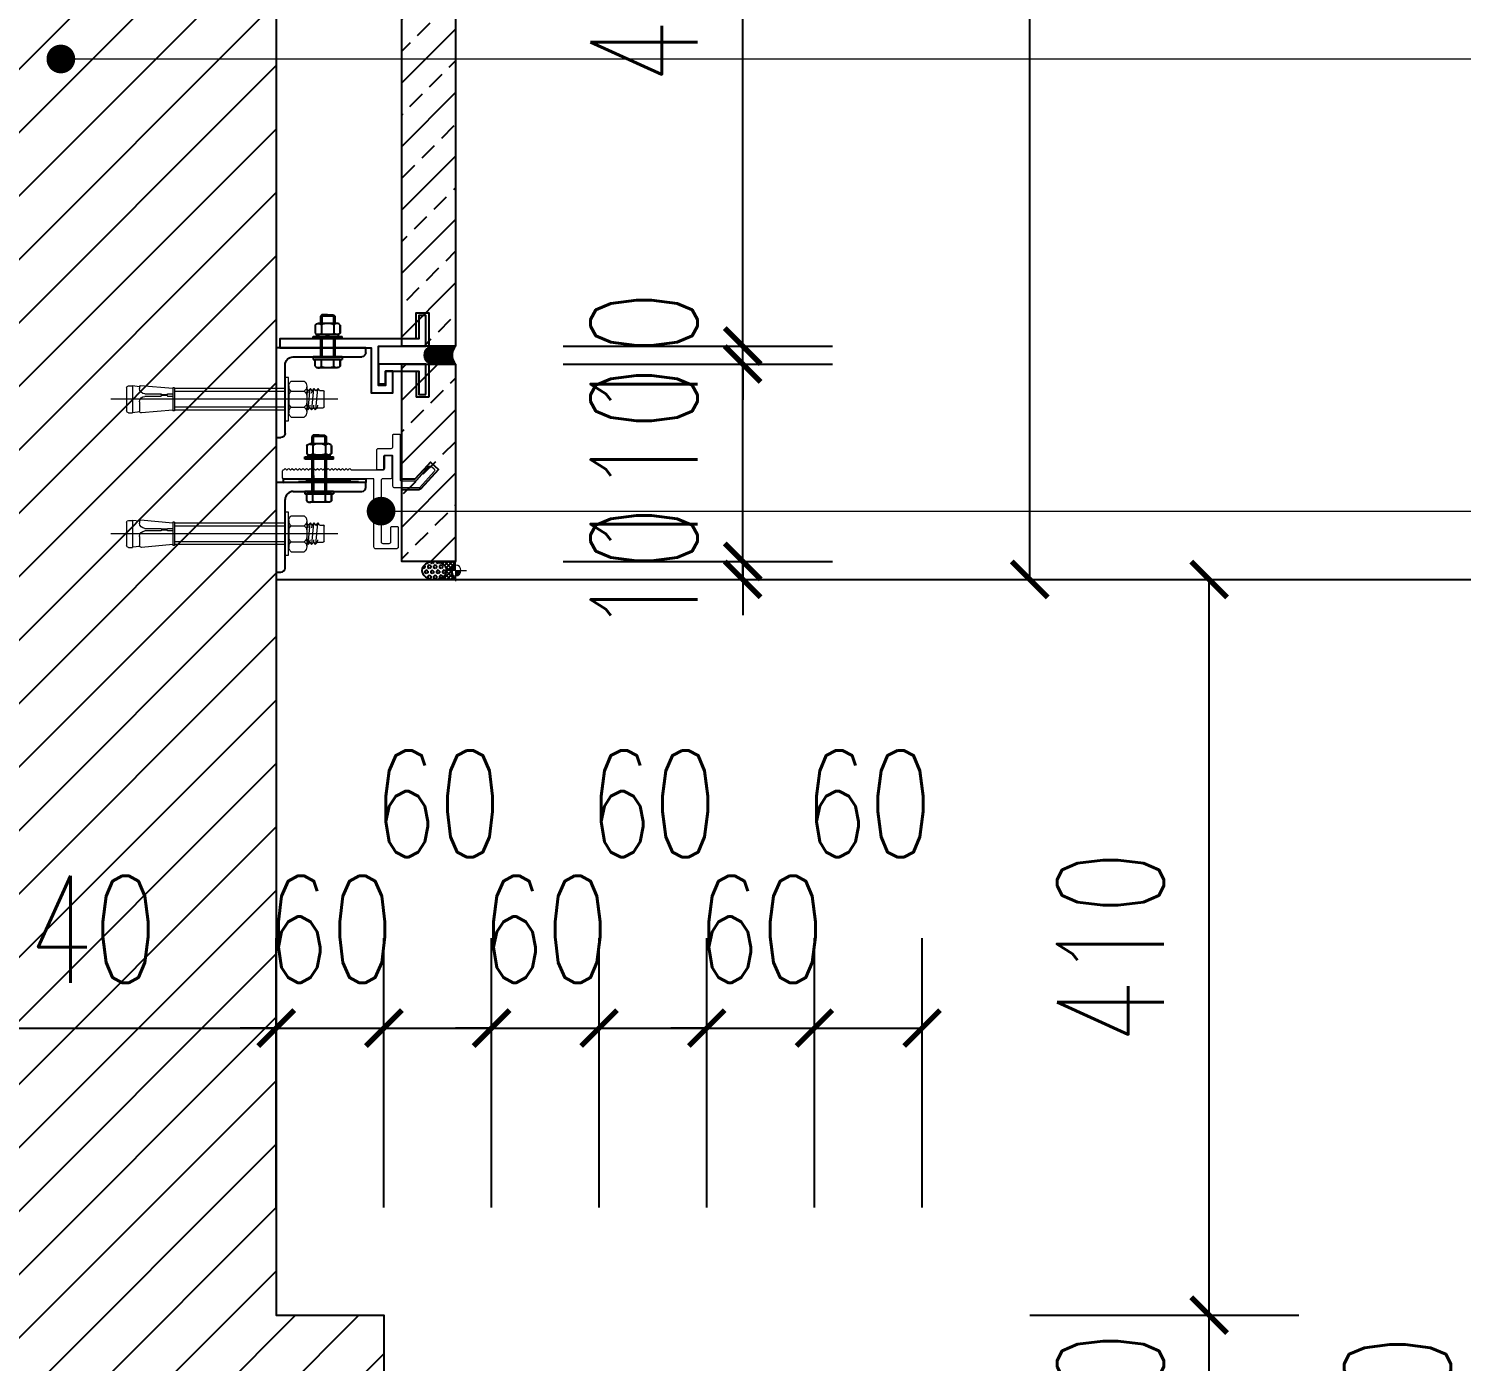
# Model space of a CAD drawing. Header units: millimetres. Extents: x 0 to 16820, y -11520 to 11880.
# Drawn here: x 11072 to 11871, y -6076 to -5333 of the extents above; entities that cross this region are included whole.
import ezdxf

# ---------------------------------------------------------------- set-up
doc = ezdxf.new("R2010")
doc.units = ezdxf.units.MM
doc.header["$LTSCALE"] = 1000
doc.linetypes.add('CENTER2', pattern=[1.125, 0.75, -0.125, 0.125, -0.125])
for name, color, linetype, lineweight in [('00-SGT-中心线', 1, 'CENTER2', 15), ('00-SGT-填充', 8, 'Continuous', 5), ('00-SGT-辅助线', 140, 'Continuous', 5), ('00-SGT-零部件', 31, 'Continuous', 9), ('A-ANNO-DIMS', 3, 'Continuous', 13), ('A-ANNO-IDEN-TEXT', 3, 'Continuous', 13), ('标注层', 1, 'Continuous', 18)]:
    doc.layers.add(name, color=color, linetype=linetype, lineweight=lineweight)
for name, color, linetype in [('A-SECT_WINDOW', 50, 'Continuous'), ('A-WALL', 6, 'Continuous'), ('A-WALL-HATCH', 252, 'Continuous'), ('GC', 2, 'Continuous'), ('PJ', 4, 'Continuous'), ('TC', 4, 'Continuous')]:
    doc.layers.add(name, color=color, linetype=linetype)
doc.styles.add('_TCH_DIM_T3', font='SIMPLEX', dxfattribs={"width": 0.705882, "bigfont": 'GBCBIG'})
doc.dimstyles.new('_TCH_ARCH&&20', dxfattribs={"dimtxt": 59.5, "dimasz": 20, "dimexe": 50, "dimexo": 60, "dimgap": 25.25, "dimtad": 1, "dimdec": 0, "dimzin": 0, "dimdsep": 46, "dimtxsty": '_TCH_DIM_T3', "dimblk": 'ARCHTICK', "dimcen": 0.09, "dimclrt": 7, "dimazin": 2, "dimtfac": 1, "dimtdec": 0, "dimtix": 1, "dimtmove": 2, "dimatfit": 3, "dimfxl": 20, "dimtolj": 1, "dimtzin": 0, "dimarcsym": 0})

# ---------------------------------------------------------------- blocks, each defined once
blk = doc.blocks.new('_ArchTick')
at = {"color": 0, "linetype": 'ByBlock', "const_width": 0.15}
blk.add_lwpolyline([(-0.5, -0.5), (0.5, 0.5)], dxfattribs=at)
blk = doc.blocks.new('*D283')
at = {"layer": 'A-ANNO-DIMS', "color": 0, "lineweight": -2, "transparency": 16777216}
for p, q in [((11370.04, -4340), (11680.04, -4340)), ((11630.04, -5640), (11630.04, -4340)), ((11370.04, -5640), (11680.04, -5640))]:
    blk.add_line(p, q, dxfattribs=at)
at = {"layer": 'Defpoints', "color": 0, "transparency": 16777216}
for p in [(11310.04, -4340), (11630.04, -4340), (11310.04, -5640)]:
    blk.add_point(p, dxfattribs=at)
at = {"layer": 'A-ANNO-DIMS', "color": 0, "lineweight": -2, "transparency": 16777216, "xscale": 20, "yscale": 20, "zscale": 20}
for p, rotation in [((11630.04, -4340), 90), ((11630.04, -5640), 270)]:
    blk.add_blockref('_ArchTick', p, dxfattribs=dict(at, rotation=rotation))
at = {"layer": 'A-ANNO-DIMS', "color": 7, "transparency": 16777216, "insert": (11575.04, -4990), "char_height": 59.5, "attachment_point": 5, "rotation": 90, "style": '_TCH_DIM_T3'}
blk.add_mtext('\\A1;1300', dxfattribs=at)
blk = doc.blocks.new('*D290')
at = {"layer": 'A-ANNO-DIMS', "color": 0, "lineweight": -2, "transparency": 16777216}
for p, q in [((11370.04, -5110), (11520.04, -5110)), ((11470.04, -5510), (11470.04, -5110)), ((11370.04, -5510), (11520.04, -5510))]:
    blk.add_line(p, q, dxfattribs=at)
at = {"layer": 'Defpoints', "color": 0, "transparency": 16777216}
for p in [(11310.04, -5110), (11470.04, -5110), (11310.04, -5510)]:
    blk.add_point(p, dxfattribs=at)
at = {"layer": 'A-ANNO-DIMS', "color": 0, "lineweight": -2, "transparency": 16777216, "xscale": 20, "yscale": 20, "zscale": 20}
for p, rotation in [((11470.04, -5110), 90), ((11470.04, -5510), 270)]:
    blk.add_blockref('_ArchTick', p, dxfattribs=dict(at, rotation=rotation))
at = {"layer": 'A-ANNO-DIMS', "color": 7, "transparency": 16777216, "insert": (11415.04, -5310), "char_height": 59.5, "attachment_point": 5, "rotation": 90, "style": '_TCH_DIM_T3'}
blk.add_mtext('\\A1;400', dxfattribs=at)
blk = doc.blocks.new('*D291')
at = {"layer": 'A-ANNO-DIMS', "color": 0, "lineweight": -2, "transparency": 16777216}
for p, q in [((11470.04, -5510), (11470.04, -5490)), ((11370.04, -5510), (11520.04, -5510)), ((11470.04, -5520), (11470.04, -5510)), ((11370.04, -5520), (11520.04, -5520)), ((11470.04, -5520), (11470.04, -5540))]:
    blk.add_line(p, q, dxfattribs=at)
at = {"layer": 'Defpoints', "color": 0, "transparency": 16777216}
for p in [(11310.04, -5510), (11470.04, -5510), (11310.04, -5520)]:
    blk.add_point(p, dxfattribs=at)
at = {"layer": 'A-ANNO-DIMS', "color": 0, "lineweight": -2, "transparency": 16777216, "xscale": 20, "yscale": 20, "zscale": 20}
for p, rotation in [((11470.04, -5510), 270), ((11470.04, -5520), 90)]:
    blk.add_blockref('_ArchTick', p, dxfattribs=dict(at, rotation=rotation))
at = {"layer": 'A-ANNO-DIMS', "color": 7, "transparency": 16777216, "insert": (11415.04, -5515), "char_height": 59.5, "attachment_point": 5, "rotation": 90, "style": '_TCH_DIM_T3'}
blk.add_mtext('\\A1;10', dxfattribs=at)
blk = doc.blocks.new('*D292')
at = {"layer": 'A-ANNO-DIMS', "color": 0, "lineweight": -2, "transparency": 16777216}
for p, q in [((11470.04, -5520), (11470.04, -5500)), ((11370.04, -5520), (11520.04, -5520)), ((11470.04, -5630), (11470.04, -5520)), ((11370.04, -5630), (11520.04, -5630)), ((11470.04, -5630), (11470.04, -5650))]:
    blk.add_line(p, q, dxfattribs=at)
at = {"layer": 'Defpoints', "color": 0, "transparency": 16777216}
for p in [(11310.04, -5520), (11470.04, -5520), (11310.04, -5630)]:
    blk.add_point(p, dxfattribs=at)
at = {"layer": 'A-ANNO-DIMS', "color": 0, "lineweight": -2, "transparency": 16777216, "xscale": 20, "yscale": 20, "zscale": 20}
for p, rotation in [((11470.04, -5520), 270), ((11470.04, -5630), 90)]:
    blk.add_blockref('_ArchTick', p, dxfattribs=dict(at, rotation=rotation))
at = {"layer": 'A-ANNO-DIMS', "color": 7, "transparency": 16777216, "insert": (11415.04, -5575), "char_height": 59.5, "attachment_point": 5, "rotation": 90, "style": '_TCH_DIM_T3'}
blk.add_mtext('\\A1;110', dxfattribs=at)
blk = doc.blocks.new('*D293')
at = {"layer": 'A-ANNO-DIMS', "color": 0, "lineweight": -2, "transparency": 16777216}
for p, q in [((11470.04, -5630), (11470.04, -5610)), ((11370.04, -5630), (11520.04, -5630)), ((11470.04, -5640), (11470.04, -5630)), ((11370.04, -5640), (11520.04, -5640)), ((11470.04, -5640), (11470.04, -5660))]:
    blk.add_line(p, q, dxfattribs=at)
at = {"layer": 'Defpoints', "color": 0, "transparency": 16777216}
for p in [(11310.04, -5630), (11470.04, -5630), (11310.04, -5640)]:
    blk.add_point(p, dxfattribs=at)
at = {"layer": 'A-ANNO-DIMS', "color": 0, "lineweight": -2, "transparency": 16777216, "xscale": 20, "yscale": 20, "zscale": 20}
for p, rotation in [((11470.04, -5630), 270), ((11470.04, -5640), 90)]:
    blk.add_blockref('_ArchTick', p, dxfattribs=dict(at, rotation=rotation))
at = {"layer": 'A-ANNO-DIMS', "color": 7, "transparency": 16777216, "insert": (11415.04, -5635), "char_height": 59.5, "attachment_point": 5, "rotation": 90, "style": '_TCH_DIM_T3'}
blk.add_mtext('\\A1;10', dxfattribs=at)
blk = doc.blocks.new('*U6')
at = {"layer": '00-SGT-中心线', "ltscale": 10}
blk.add_line((0, 29.34), (0, -97.09), dxfattribs=at)
at = {"layer": '00-SGT-零部件'}
for p, q in [((-4.74, 18.02), (-6, 16.82)), ((-4.74, 15.91), (-6, 16.82)), ((-5.78, 17.03), (5.8, 18.13)), ((-5.78, 14.92), (5.8, 16.03)), ((-4.74, 18.02), (-4.74, 21.1)), ((-4.74, 18.02), (-3.37, 18.17)), ((-4.74, 15.91), (-3.37, 16.06)), ((-4.17, 21.66), (4.32, 21.66)), ((4.74, 17.13), (4.88, 17.27)), ((4.74, 17.13), (6, 16.22)), ((4.88, 19.13), (4.88, 21.1)), ((4.88, 19.13), (6, 18.32)), ((4.88, 17.27), (6, 18.32)), ((4.88, 15.16), (6, 16.22)), ((-10, 3.41), (-10, 10.57)), ((7.23, 12), (-7.23, 12)), ((-4.74, 15.91), (-6, 14.72)), ((-4.74, 13.8), (-6, 14.72)), ((-4.74, 13.8), (-6, 12.61)), ((-5.16, 12), (-6, 12.61)), ((-5.78, 12.82), (5.8, 13.92)), ((-4.74, 13.8), (-3.37, 13.96)), ((-4.46, 3.41), (-4.46, 10.57)), ((3.37, 14.87), (4.74, 15.02)), ((3.37, 12.76), (4.74, 12.92)), ((4.46, 3.41), (4.46, 10.57)), ((4.74, 15.02), (4.88, 15.16)), ((4.74, 15.02), (6, 14.11)), ((4.74, 12.92), (6, 14.11)), ((4.74, 12.92), (6, 12)), ((10, 3.41), (10, 10.57)), ((7.48, 1.98), (-7.6, 1.98)), ((7.23, 1.98), (-7.23, 1.98)), ((-6.07, 0), (-6.07, -61.62)), ((-4.44, 0), (-4.44, -61.62)), ((4.31, 0), (4.31, -61.62)), ((5.93, 0), (5.93, -61.62)), ((-6.07, -62.62), (-7.59, -80.07)), ((6.43, -61.62), (-6.57, -61.62)), ((-6.57, -61.62), (-6.57, -62.62)), ((-6.57, -61.62), (-6.57, -62.62)), ((6.43, -62.62), (-6.57, -62.62)), ((1.56, -62.62), (1.56, -65.43)), ((2.99, -65.43), (2.99, -62.62)), ((5.94, -62.62), (7.53, -80.63)), ((6.43, -61.62), (6.43, -62.62)), ((6.43, -61.62), (6.43, -62.62)), ((1.56, -69.28), (1.56, -78.2)), ((1.87, -65.63), (1.76, -65.63)), ((1.76, -69.08), (1.87, -69.08)), ((2.07, -65.83), (2.07, -68.88)), ((2.47, -65.83), (2.47, -68.88)), ((2.67, -65.63), (2.79, -65.63)), ((2.79, -69.08), (2.67, -69.08)), ((2.99, -78.2), (2.99, -69.28)), ((7.43, -85.1), (-7.57, -85.1)), ((-7.57, -87.34), (-7.57, -85.12)), ((-7.1, -81.06), (-7.56, -85.08)), ((-1.44, -81.2), (-6.6, -81.2)), ((7.03, -81.2), (5.99, -81.2)), ((6.98, -81.2), (7.43, -85.08)), ((7.43, -87.34), (7.43, -85.12)), ((6.43, -88.34), (-6.57, -88.34))]:
    blk.add_line(p, q, dxfattribs=at)
blk.add_lwpolyline([(12.02, 1.87), (12.02, 0), (-12.02, 0), (-12.02, 1.87)], close=True, dxfattribs=at)
for centre, radius, start, end in [((-4.17, 21.1), 0.562, 90, 180), ((4.32, 21.1), 0.562, 0, 90), ((-7.23, 8.61), 3.39, 35.39037, 144.60963), ((-1.7, 8.61), 3.39, 90, 144.60963), ((1.7, 8.61), 3.39, 35.39037, 90), ((7.23, 8.61), 3.39, 35.39037, 144.60963), ((-7.23, 5.37), 3.39, 215.39037, 324.60963), ((-1.7, 5.37), 3.39, 215.39037, 270), ((1.7, 5.37), 3.39, 270, 324.60963), ((7.23, 5.37), 3.39, 215.39037, 324.60963), ((1.76, -65.43), 0.2, 180, 270), ((1.76, -69.28), 0.2, 90, 180), ((1.87, -65.83), 0.2, 0, 90), ((1.87, -68.88), 0.2, 270, 0), ((2.67, -65.83), 0.2, 90, 180), ((2.67, -68.88), 0.2, 180, 270), ((2.79, -65.43), 0.2, 270, 0), ((2.79, -69.28), 0.2, 0, 90), ((-1.44, -78.2), 3, 270, 0), ((5.99, -78.2), 3, 180, 270), ((-6.6, -80.2), 1, 172.91966, 270), ((-7.07, -85.12), 0.5, 175.04346, 180), ((-6.57, -87.34), 1, 180, 270), ((6.43, -87.34), 1, 270, 0), ((7.03, -80.7), 0.5, 270, 7.07241), ((6.93, -85.12), 0.5, 0, 4.95654)]:
    blk.add_arc(centre, radius, start, end, dxfattribs=at)
blk = doc.blocks.new('A$C57A61827')
for p, q in [((-8, -7.89), (8, -7.89)), ((-8, -17.89), (8, -17.89))]:
    blk.add_line(p, q)
at = {"color": 4}
for p, q in [((-3.23, -7.89), (-3.23, -17.89)), ((3.23, -7.89), (3.23, -17.89))]:
    blk.add_line(p, q, dxfattribs=at)
at = {"layer": 'PJ'}
for p, q in [((-5.24, 0.71), (5.24, 0.71)), ((-3.23, 5.52), (-4, 4.8)), ((-4, 4.8), (-4, 0.71)), ((-4, 4.8), (4, 4.8)), ((-3.23, 5.52), (-3.23, 0.71)), ((0, 5.52), (-3.23, 5.52)), ((0, 5.52), (3.23, 5.52)), ((3.23, 5.52), (4, 4.8)), ((3.23, 5.52), (3.23, 0.71)), ((4, 4.8), (4, 0.71)), ((-8, -7.89), (-8, -6.49)), ((0, -6.49), (-8, -6.49)), ((-6.93, -0.16), (-6.93, -4.63)), ((-6.93, -4.63), (-6.93, -0.16)), ((-6.1, -6.49), (-6.1, -5.49)), ((-6.1, -5.49), (6.1, -5.49)), ((-5.24, -5.49), (5.24, -5.49)), ((-4, -7.89), (-4, -17.89)), ((-3.46, -0.16), (-3.46, -4.63)), ((-1, -5.49), (0, -6.49)), ((0, -5.49), (1, -6.49)), ((8, -6.49), (0, -6.49)), ((3.46, -0.15), (3.46, -4.63)), ((4, -7.89), (4, -17.89)), ((6.1, -6.49), (6.1, -5.49)), ((6.92, -0.16), (6.93, -4.63)), ((8, -7.89), (8, -6.49)), ((-8, -17.89), (-8, -19.29)), ((0, -19.29), (-8, -19.29)), ((-6.93, -19.29), (-6.93, -23.1)), ((-6.93, -23.1), (-6.93, -19.29)), ((-6.93, -19.29), (6.93, -19.29)), ((-3.47, -23.1), (-3.47, -19.29)), ((8, -19.29), (0, -19.29)), ((3.46, -23.1), (3.46, -19.29)), ((6.92, -23.1), (6.93, -19.29)), ((8, -17.89), (8, -19.29)), ((-5.25, -23.96), (5.24, -23.96))]:
    blk.add_line(p, q, dxfattribs=at)
for points in [[(-6.93, -0.16), (-6.54, 0.34), (-5.23, 1.05), (-3.86, 0.37), (-3.46, -0.16)], [(6.92, -0.16), (6.53, 0.34), (5.22, 1.05), (3.86, 0.37), (3.46, -0.16)], [(-6.93, -4.63), (-6.54, -5.13), (-5.23, -5.84), (-3.86, -5.16), (-3.46, -4.63)], [(6.92, -4.63), (6.53, -5.13), (5.22, -5.84), (3.86, -5.16), (3.46, -4.63)], [(-6.93, -23.1), (-6.54, -23.6), (-5.23, -24.31), (-3.86, -23.63), (-3.47, -23.1)], [(6.92, -23.1), (6.53, -23.6), (5.22, -24.31), (3.85, -23.63), (3.46, -23.1)]]:
    blk.add_open_spline(points, degree=3, knots=[0.357082, 0.357082, 0.357082, 0.357082, 3.194997, 6.160693, 6.160693, 6.160693, 6.160693], dxfattribs=at)
for points in [[(-3.46, -0.16), (-2.74, 0.75), (0.01, 0.67), (2.73, 0.74), (3.46, -0.16)], [(-3.46, -4.63), (-2.74, -5.53), (0.01, -5.45), (2.73, -5.52), (3.46, -4.63)], [(-3.47, -23.1), (-2.74, -24), (0.01, -23.92), (2.72, -23.99), (3.46, -23.1)]]:
    blk.add_open_spline(points, degree=3, dxfattribs=at)
blk = doc.blocks.new('A$C33CE6B52')
at = {"layer": 'A-WALL-HATCH'}
h = blk.add_hatch(dxfattribs=at)
h.set_pattern_fill('ANSI31', color=256, scale=0.3125, style=0)
h.set_pattern_definition([(45, (-56813.94117, 3885.0322), (-0.3507912547, 0.3507912547), [])])
edge = h.paths.add_edge_path()
edge.add_line((-87.38, 1), (-99.88, 1))
edge.add_arc((-105.13, -4), 7.25, -43.60282, 43.60282, ccw=False)
edge.add_line((-99.88, -9), (-87.38, -9))
edge.add_arc((-87.38, -4), 5, 180, 270.01439, ccw=False)
edge.add_arc((-87.38, -4), 5, 90.01439, 180, ccw=False)
h = blk.add_hatch(dxfattribs=at)
h.set_pattern_fill('HONEY', color=256, scale=0.3125, style=0)
h.set_pattern_definition([(2e-14, (-56816.44117, 3885.0322), (0.744140625, 0.4296296875), [0.49609375, -0.9921875]), (120, (-56816.44117, 3885.0322), (-0.744140536, 0.4296298415), [0.49609375, -0.9921875]), (60, (-56816.44117, 3885.0322), (8.9e-08, 0.859259529), [-0.9921875, 0.49609375])])
edge = h.paths.add_edge_path()
edge.add_arc((-87.38, -4), 5, 0, 360)
at = {"color": 6}
blk.add_lwpolyline([(-1.88, 0), (-52.88, 0), (-52.88, -25), (-64.88, -25), (-64.88, -13), (-60.88, -13), (-60.88, -21), (-56.88, -21), (-56.88, 1), (-83.38, 1), (-83.38, 18), (-79.38, 18), (-79.38, 5), (-1.88, 5)], close=True, dxfattribs=at)
at = {"color": 1}
blk.add_lwpolyline([(-83.38, -26), (-83.38, -9), (-56.88, -9), (-56.88, -20), (-60.88, -20), (-60.88, -13), (-79.38, -13), (-79.38, -26), (-83.38, -26)], dxfattribs=at)
at = {"layer": 'A-SECT_WINDOW', "color": 2}
for p, q in [((-84.88, -9), (-84.88, -27.5)), ((-77.88, -13), (-77.88, -27.5)), ((-84.88, -27.5), (-77.88, -27.5))]:
    blk.add_line(p, q, dxfattribs=at)
blk.add_lwpolyline([(-77.88, 5), (-77.88, 19.5), (-84.88, 19.5), (-84.88, 1)], dxfattribs=at)
at = {"layer": 'A-WALL-HATCH'}
blk.add_lwpolyline([(-87.38, 1), (-99.88, 1, -0.4), (-99.88, -9), (-87.38, -9)], format="xyb", dxfattribs=at)
blk.add_lwpolyline([(-87.38, 1), (-99.88, 1, -0.4), (-99.88, -9), (-87.38, -9, -0.414287), (-92.38, -4, -0.41414)], format="xyb", close=True, dxfattribs=at)
blk.add_circle((-87.38, -4), 5, dxfattribs=at)
at = {"layer": 'GC'}
for p, q in [((-49.88, -2.67), (-49.88, 0)), ((-49.88, 0), (0.12, 0)), ((0.12, 0), (0.12, -50)), ((-9.38, -5), (-47.55, -5)), ((-4.88, -47.67), (-4.88, -9.5)), ((0.12, -50), (-2.55, -50))]:
    blk.add_line(p, q, dxfattribs=at)
for centre, radius, start, end in [((-47.55, -2.67), 2.33, 180, 270), ((-9.38, -9.5), 4.5, 0, 90), ((-2.55, -47.67), 2.33, 180, 270)]:
    blk.add_arc(centre, radius, start, end, dxfattribs=at)
blk.add_blockref('A$C57A61827', (-28.57, 12.89))
blk = doc.blocks.new('*D300')
at = {"layer": 'A-ANNO-DIMS', "color": 0, "lineweight": -2, "transparency": 16777216}
for p, q in [((10970.04, -5990), (10970.04, -5840)), ((11210.04, -5990), (11210.04, -5840)), ((10970.04, -5890), (11210.04, -5890))]:
    blk.add_line(p, q, dxfattribs=at)
at = {"layer": 'Defpoints', "color": 0, "transparency": 16777216}
for p in [(11210.04, -5890), (10970.04, -6050), (11210.04, -6050)]:
    blk.add_point(p, dxfattribs=at)
at = {"layer": 'A-ANNO-DIMS', "color": 0, "lineweight": -2, "transparency": 16777216, "xscale": 20, "yscale": 20, "zscale": 20, "rotation": 180}
blk.add_blockref('_ArchTick', (10970.04, -5890), dxfattribs=at)
at = {"layer": 'A-ANNO-DIMS', "color": 0, "lineweight": -2, "transparency": 16777216, "xscale": 20, "yscale": 20, "zscale": 20}
blk.add_blockref('_ArchTick', (11210.04, -5890), dxfattribs=at)
at = {"layer": 'A-ANNO-DIMS', "color": 7, "transparency": 16777216, "insert": (11090.04, -5835), "char_height": 59.5, "attachment_point": 5, "style": '_TCH_DIM_T3'}
blk.add_mtext('\\A1;240', dxfattribs=at)
blk = doc.blocks.new('*D301')
at = {"layer": 'A-ANNO-DIMS', "color": 0, "lineweight": -2, "transparency": 16777216}
for p, q in [((11210.04, -5990), (11210.04, -5840)), ((11270.04, -5990), (11270.04, -5840)), ((11210.04, -5890), (11190.04, -5890)), ((11210.04, -5890), (11270.04, -5890)), ((11270.04, -5890), (11290.04, -5890))]:
    blk.add_line(p, q, dxfattribs=at)
at = {"layer": 'Defpoints', "color": 0, "transparency": 16777216}
for p in [(11270.04, -5890), (11210.04, -6050), (11270.04, -6050)]:
    blk.add_point(p, dxfattribs=at)
at = {"layer": 'A-ANNO-DIMS', "color": 0, "lineweight": -2, "transparency": 16777216, "xscale": 20, "yscale": 20, "zscale": 20}
blk.add_blockref('_ArchTick', (11210.04, -5890), dxfattribs=at)
at = {"layer": 'A-ANNO-DIMS', "color": 0, "lineweight": -2, "transparency": 16777216, "xscale": 20, "yscale": 20, "zscale": 20, "rotation": 180}
blk.add_blockref('_ArchTick', (11270.04, -5890), dxfattribs=at)
at = {"layer": 'A-ANNO-DIMS', "color": 7, "transparency": 16777216, "insert": (11240.04, -5835), "char_height": 59.5, "attachment_point": 5, "style": '_TCH_DIM_T3'}
blk.add_mtext('\\A1;60', dxfattribs=at)
blk = doc.blocks.new('*D302')
at = {"layer": 'A-ANNO-DIMS', "color": 0, "lineweight": -2, "transparency": 16777216}
for p, q in [((11270.04, -5990), (11270.04, -5840)), ((11330.04, -5990), (11330.04, -5840)), ((11270.04, -5890), (11330.04, -5890))]:
    blk.add_line(p, q, dxfattribs=at)
at = {"layer": 'Defpoints', "color": 0, "transparency": 16777216}
for p in [(11330.04, -5890), (11270.04, -6050), (11330.04, -6050)]:
    blk.add_point(p, dxfattribs=at)
at = {"layer": 'A-ANNO-DIMS', "color": 0, "lineweight": -2, "transparency": 16777216, "xscale": 20, "yscale": 20, "zscale": 20, "rotation": 180}
blk.add_blockref('_ArchTick', (11270.04, -5890), dxfattribs=at)
at = {"layer": 'A-ANNO-DIMS', "color": 0, "lineweight": -2, "transparency": 16777216, "xscale": 20, "yscale": 20, "zscale": 20}
blk.add_blockref('_ArchTick', (11330.04, -5890), dxfattribs=at)
at = {"layer": 'A-ANNO-DIMS', "color": 7, "transparency": 16777216, "insert": (11300.04, -5765), "char_height": 59.5, "attachment_point": 5, "style": '_TCH_DIM_T3'}
blk.add_mtext('\\A1;60', dxfattribs=at)
blk = doc.blocks.new('*D303')
at = {"layer": 'A-ANNO-DIMS', "color": 0, "lineweight": -2, "transparency": 16777216}
for p, q in [((11330.04, -5990), (11330.04, -5840)), ((11390.04, -5990), (11390.04, -5840)), ((11330.04, -5890), (11310.04, -5890)), ((11330.04, -5890), (11390.04, -5890)), ((11390.04, -5890), (11410.04, -5890))]:
    blk.add_line(p, q, dxfattribs=at)
at = {"layer": 'Defpoints', "color": 0, "transparency": 16777216}
for p in [(11390.04, -5890), (11330.04, -6050), (11390.04, -6050)]:
    blk.add_point(p, dxfattribs=at)
at = {"layer": 'A-ANNO-DIMS', "color": 0, "lineweight": -2, "transparency": 16777216, "xscale": 20, "yscale": 20, "zscale": 20}
blk.add_blockref('_ArchTick', (11330.04, -5890), dxfattribs=at)
at = {"layer": 'A-ANNO-DIMS', "color": 0, "lineweight": -2, "transparency": 16777216, "xscale": 20, "yscale": 20, "zscale": 20, "rotation": 180}
blk.add_blockref('_ArchTick', (11390.04, -5890), dxfattribs=at)
at = {"layer": 'A-ANNO-DIMS', "color": 7, "transparency": 16777216, "insert": (11360.04, -5835), "char_height": 59.5, "attachment_point": 5, "style": '_TCH_DIM_T3'}
blk.add_mtext('\\A1;60', dxfattribs=at)
blk = doc.blocks.new('*D304')
at = {"layer": 'A-ANNO-DIMS', "color": 0, "lineweight": -2, "transparency": 16777216}
for p, q in [((11390.04, -5990), (11390.04, -5840)), ((11450.04, -5990), (11450.04, -5840)), ((11390.04, -5890), (11450.04, -5890))]:
    blk.add_line(p, q, dxfattribs=at)
at = {"layer": 'Defpoints', "color": 0, "transparency": 16777216}
for p in [(11450.04, -5890), (11390.04, -6050), (11450.04, -6050)]:
    blk.add_point(p, dxfattribs=at)
at = {"layer": 'A-ANNO-DIMS', "color": 0, "lineweight": -2, "transparency": 16777216, "xscale": 20, "yscale": 20, "zscale": 20, "rotation": 180}
blk.add_blockref('_ArchTick', (11390.04, -5890), dxfattribs=at)
at = {"layer": 'A-ANNO-DIMS', "color": 0, "lineweight": -2, "transparency": 16777216, "xscale": 20, "yscale": 20, "zscale": 20}
blk.add_blockref('_ArchTick', (11450.04, -5890), dxfattribs=at)
at = {"layer": 'A-ANNO-DIMS', "color": 7, "transparency": 16777216, "insert": (11420.04, -5765), "char_height": 59.5, "attachment_point": 5, "style": '_TCH_DIM_T3'}
blk.add_mtext('\\A1;60', dxfattribs=at)
blk = doc.blocks.new('*D305')
at = {"layer": 'A-ANNO-DIMS', "color": 0, "lineweight": -2, "transparency": 16777216}
for p, q in [((11450.04, -5990), (11450.04, -5840)), ((11510.04, -5990), (11510.04, -5840)), ((11450.04, -5890), (11430.04, -5890)), ((11450.04, -5890), (11510.04, -5890)), ((11510.04, -5890), (11530.04, -5890))]:
    blk.add_line(p, q, dxfattribs=at)
at = {"layer": 'Defpoints', "color": 0, "transparency": 16777216}
for p in [(11510.04, -5890), (11450.04, -6050), (11510.04, -6050)]:
    blk.add_point(p, dxfattribs=at)
at = {"layer": 'A-ANNO-DIMS', "color": 0, "lineweight": -2, "transparency": 16777216, "xscale": 20, "yscale": 20, "zscale": 20}
blk.add_blockref('_ArchTick', (11450.04, -5890), dxfattribs=at)
at = {"layer": 'A-ANNO-DIMS', "color": 0, "lineweight": -2, "transparency": 16777216, "xscale": 20, "yscale": 20, "zscale": 20, "rotation": 180}
blk.add_blockref('_ArchTick', (11510.04, -5890), dxfattribs=at)
at = {"layer": 'A-ANNO-DIMS', "color": 7, "transparency": 16777216, "insert": (11480.04, -5835), "char_height": 59.5, "attachment_point": 5, "style": '_TCH_DIM_T3'}
blk.add_mtext('\\A1;60', dxfattribs=at)
blk = doc.blocks.new('*D306')
at = {"layer": 'A-ANNO-DIMS', "color": 0, "lineweight": -2, "transparency": 16777216}
for p, q in [((11510.04, -5990), (11510.04, -5840)), ((11570.04, -5990), (11570.04, -5840)), ((11510.04, -5890), (11570.04, -5890))]:
    blk.add_line(p, q, dxfattribs=at)
at = {"layer": 'Defpoints', "color": 0, "transparency": 16777216}
for p in [(11570.04, -5890), (11510.04, -6050), (11570.04, -6050)]:
    blk.add_point(p, dxfattribs=at)
at = {"layer": 'A-ANNO-DIMS', "color": 0, "lineweight": -2, "transparency": 16777216, "xscale": 20, "yscale": 20, "zscale": 20, "rotation": 180}
blk.add_blockref('_ArchTick', (11510.04, -5890), dxfattribs=at)
at = {"layer": 'A-ANNO-DIMS', "color": 0, "lineweight": -2, "transparency": 16777216, "xscale": 20, "yscale": 20, "zscale": 20}
blk.add_blockref('_ArchTick', (11570.04, -5890), dxfattribs=at)
at = {"layer": 'A-ANNO-DIMS', "color": 7, "transparency": 16777216, "insert": (11540.04, -5765), "char_height": 59.5, "attachment_point": 5, "style": '_TCH_DIM_T3'}
blk.add_mtext('\\A1;60', dxfattribs=at)
blk = doc.blocks.new('*D312')
at = {"layer": 'A-ANNO-DIMS', "color": 0, "lineweight": -2, "transparency": 16777216}
for p, q in [((11730.04, -6050), (11730.04, -6030)), ((11630.04, -6050), (11780.04, -6050)), ((11730.04, -6140), (11730.04, -6050)), ((11630.04, -6140), (11780.04, -6140)), ((11730.04, -6140), (11730.04, -6160))]:
    blk.add_line(p, q, dxfattribs=at)
at = {"layer": 'Defpoints', "color": 0, "transparency": 16777216}
for p in [(11570.04, -6050), (11730.04, -6050), (11570.04, -6140)]:
    blk.add_point(p, dxfattribs=at)
at = {"layer": 'A-ANNO-DIMS', "color": 0, "lineweight": -2, "transparency": 16777216, "xscale": 20, "yscale": 20, "zscale": 20}
for p, rotation in [((11730.04, -6050), 270), ((11730.04, -6140), 90)]:
    blk.add_blockref('_ArchTick', p, dxfattribs=dict(at, rotation=rotation))
at = {"layer": 'A-ANNO-DIMS', "color": 7, "transparency": 16777216, "insert": (11675.04, -6095), "char_height": 59.5, "attachment_point": 5, "rotation": 90, "style": '_TCH_DIM_T3'}
blk.add_mtext('\\A1;90', dxfattribs=at)
blk = doc.blocks.new('*D313')
at = {"layer": 'A-ANNO-DIMS', "color": 0, "lineweight": -2, "transparency": 16777216}
for p, q in [((11630.04, -5640), (11780.04, -5640)), ((11730.04, -6050), (11730.04, -5640)), ((11630.04, -6050), (11780.04, -6050))]:
    blk.add_line(p, q, dxfattribs=at)
at = {"layer": 'Defpoints', "color": 0, "transparency": 16777216}
for p in [(11570.04, -5640), (11730.04, -5640), (11570.04, -6050)]:
    blk.add_point(p, dxfattribs=at)
at = {"layer": 'A-ANNO-DIMS', "color": 0, "lineweight": -2, "transparency": 16777216, "xscale": 20, "yscale": 20, "zscale": 20}
for p, rotation in [((11730.04, -5640), 90), ((11730.04, -6050), 270)]:
    blk.add_blockref('_ArchTick', p, dxfattribs=dict(at, rotation=rotation))
at = {"layer": 'A-ANNO-DIMS', "color": 7, "transparency": 16777216, "insert": (11675.04, -5845), "char_height": 59.5, "attachment_point": 5, "rotation": 90, "style": '_TCH_DIM_T3'}
blk.add_mtext('\\A1;410', dxfattribs=at)
blk = doc.blocks.new('*D314')
at = {"layer": 'A-ANNO-DIMS', "color": 0, "lineweight": -2, "transparency": 16777216}
for p, q in [((11630.04, -5640), (11940.04, -5640)), ((11890.04, -6590), (11890.04, -5640)), ((11630.04, -6590), (11940.04, -6590))]:
    blk.add_line(p, q, dxfattribs=at)
at = {"layer": 'Defpoints', "color": 0, "transparency": 16777216}
for p in [(11570.04, -5640), (11890.04, -5640), (11570.04, -6590)]:
    blk.add_point(p, dxfattribs=at)
at = {"layer": 'A-ANNO-DIMS', "color": 0, "lineweight": -2, "transparency": 16777216, "xscale": 20, "yscale": 20, "zscale": 20}
for p, rotation in [((11890.04, -5640), 90), ((11890.04, -6590), 270)]:
    blk.add_blockref('_ArchTick', p, dxfattribs=dict(at, rotation=rotation))
at = {"layer": 'A-ANNO-DIMS', "color": 7, "transparency": 16777216, "insert": (11835.04, -6115), "char_height": 59.5, "attachment_point": 5, "rotation": 90, "style": '_TCH_DIM_T3'}
blk.add_mtext('\\A1;950', dxfattribs=at)
blk = doc.blocks.new('*U4')
at = {"layer": '00-SGT-中心线', "ltscale": 10}
blk.add_line((0, 29.34), (0, -97.09), dxfattribs=at)
at = {"layer": '00-SGT-零部件'}
for p, q in [((-4.74, 18.02), (-6, 16.82)), ((-4.74, 15.91), (-6, 16.82)), ((-5.78, 17.03), (5.8, 18.13)), ((-5.78, 14.92), (5.8, 16.03)), ((-4.74, 18.02), (-4.74, 21.1)), ((-4.74, 18.02), (-3.37, 18.17)), ((-4.74, 15.91), (-3.37, 16.06)), ((-4.17, 21.66), (4.32, 21.66)), ((4.74, 17.13), (4.88, 17.27)), ((4.74, 17.13), (6, 16.22)), ((4.88, 19.13), (4.88, 21.1)), ((4.88, 19.13), (6, 18.32)), ((4.88, 17.27), (6, 18.32)), ((4.88, 15.16), (6, 16.22)), ((-10, 3.41), (-10, 10.57)), ((7.23, 12), (-7.23, 12)), ((-4.74, 15.91), (-6, 14.72)), ((-4.74, 13.8), (-6, 14.72)), ((-4.74, 13.8), (-6, 12.61)), ((-5.16, 12), (-6, 12.61)), ((-5.78, 12.82), (5.8, 13.92)), ((-4.74, 13.8), (-3.37, 13.96)), ((-4.46, 3.41), (-4.46, 10.57)), ((3.37, 14.87), (4.74, 15.02)), ((3.37, 12.76), (4.74, 12.92)), ((4.46, 3.41), (4.46, 10.57)), ((4.74, 15.02), (4.88, 15.16)), ((4.74, 15.02), (6, 14.11)), ((4.74, 12.92), (6, 14.11)), ((4.74, 12.92), (6, 12)), ((10, 3.41), (10, 10.57)), ((7.48, 1.98), (-7.6, 1.98)), ((7.23, 1.98), (-7.23, 1.98)), ((-6.07, 0), (-6.07, -61.62)), ((-4.44, 0), (-4.44, -61.62)), ((4.31, 0), (4.31, -61.62)), ((5.93, 0), (5.93, -61.62)), ((-6.07, -62.62), (-7.59, -80.07)), ((6.43, -61.62), (-6.57, -61.62)), ((-6.57, -61.62), (-6.57, -62.62)), ((-6.57, -61.62), (-6.57, -62.62)), ((6.43, -62.62), (-6.57, -62.62)), ((1.56, -62.62), (1.56, -65.43)), ((2.99, -65.43), (2.99, -62.62)), ((5.94, -62.62), (7.53, -80.63)), ((6.43, -61.62), (6.43, -62.62)), ((6.43, -61.62), (6.43, -62.62)), ((1.56, -69.28), (1.56, -78.2)), ((1.87, -65.63), (1.76, -65.63)), ((1.76, -69.08), (1.87, -69.08)), ((2.07, -65.83), (2.07, -68.88)), ((2.47, -65.83), (2.47, -68.88)), ((2.67, -65.63), (2.79, -65.63)), ((2.79, -69.08), (2.67, -69.08)), ((2.99, -78.2), (2.99, -69.28)), ((7.43, -85.1), (-7.57, -85.1)), ((-7.57, -87.34), (-7.57, -85.12)), ((-7.1, -81.06), (-7.56, -85.08)), ((-1.44, -81.2), (-6.6, -81.2)), ((7.03, -81.2), (5.99, -81.2)), ((6.98, -81.2), (7.43, -85.08)), ((7.43, -87.34), (7.43, -85.12)), ((6.43, -88.34), (-6.57, -88.34))]:
    blk.add_line(p, q, dxfattribs=at)
blk.add_lwpolyline([(12.02, 1.87), (12.02, 0), (-12.02, 0), (-12.02, 1.87)], close=True, dxfattribs=at)
for centre, radius, start, end in [((-4.17, 21.1), 0.562, 90, 180), ((4.32, 21.1), 0.562, 0, 90), ((-7.23, 8.61), 3.39, 35.39037, 144.60963), ((-1.7, 8.61), 3.39, 90, 144.60963), ((1.7, 8.61), 3.39, 35.39037, 90), ((7.23, 8.61), 3.39, 35.39037, 144.60963), ((-7.23, 5.37), 3.39, 215.39037, 324.60963), ((-1.7, 5.37), 3.39, 215.39037, 270), ((1.7, 5.37), 3.39, 270, 324.60963), ((7.23, 5.37), 3.39, 215.39037, 324.60963), ((1.76, -65.43), 0.2, 180, 270), ((1.76, -69.28), 0.2, 90, 180), ((1.87, -65.83), 0.2, 0, 90), ((1.87, -68.88), 0.2, 270, 0), ((2.67, -65.83), 0.2, 90, 180), ((2.67, -68.88), 0.2, 180, 270), ((2.79, -65.43), 0.2, 270, 0), ((2.79, -69.28), 0.2, 0, 90), ((-1.44, -78.2), 3, 270, 0), ((5.99, -78.2), 3, 180, 270), ((-6.6, -80.2), 1, 172.91966, 270), ((-7.07, -85.12), 0.5, 175.04346, 180), ((-6.57, -87.34), 1, 180, 270), ((6.43, -87.34), 1, 270, 0), ((7.03, -80.7), 0.5, 270, 7.07241), ((6.93, -85.12), 0.5, 0, 4.95654)]:
    blk.add_arc(centre, radius, start, end, dxfattribs=at)
blk = doc.blocks.new('shicagj01')
for p, q in [((15.93, 12.89), (15.93, 14.29)), ((31.93, 12.89), (15.93, 12.89)), ((31.93, 12.89), (15.93, 12.89))]:
    blk.add_line(p, q)
at = {"layer": 'A-SECT_WINDOW', "color": 4}
blk.add_lwpolyline([(70, 2.06), (77.53, 2.06), (84.45, 9.58), (86.08, 11.31), (90.5, 7.25), (80.64, -3.57), (79.54, -4.02), (70, -4.02)], dxfattribs=at)
at = {"layer": 'GC'}
for p, q in [((0, 0), (0, -50)), ((50, 0), (0, 0)), ((50, -2.67), (50, 0)), ((9.5, -5), (47.67, -5)), ((5, -47.67), (5, -9.5)), ((0, -50), (2.67, -50))]:
    blk.add_line(p, q, dxfattribs=at)
for centre, radius, start, end in [((9.5, -9.5), 4.5, 90, 180), ((47.67, -2.67), 2.33, 270, 0), ((2.67, -47.67), 2.33, 270, 360)]:
    blk.add_arc(centre, radius, start, end, dxfattribs=at)
at = {"layer": 'PJ'}
for p, q in [((20.7, 26.3), (19.93, 25.58)), ((19.93, 25.58), (19.93, 21.49)), ((23.93, 26.3), (20.7, 26.3)), ((23.93, 26.3), (27.16, 26.3)), ((27.16, 26.3), (27.93, 25.58)), ((27.93, 25.58), (27.93, 21.49)), ((17.01, 20.63), (17, 16.15)), ((29.18, 21.49), (18.69, 21.49)), ((20.47, 20.63), (20.47, 16.15)), ((27.4, 20.63), (27.4, 16.15)), ((30.86, 20.63), (30.86, 16.15)), ((30.86, 16.15), (30.86, 20.63)), ((15.93, 14.29), (23.93, 14.29)), ((15.93, 12.89), (15.93, 14.29)), ((15.93, 14.29), (23.93, 14.29)), ((17.83, 14.29), (17.83, 15.29)), ((30.04, 15.29), (17.83, 15.29)), ((17.83, 14.29), (17.83, 15.29)), ((30.04, 15.29), (17.83, 15.29)), ((29.18, 15.29), (18.69, 15.29)), ((29.18, 15.29), (18.69, 15.29)), ((19.93, 12.89), (19.94, -5)), ((23.93, 15.29), (22.93, 14.29)), ((23.93, 15.29), (22.93, 14.29)), ((24.93, 15.29), (23.93, 14.29)), ((24.93, 15.29), (23.93, 14.29)), ((23.93, 14.29), (31.93, 14.29)), ((23.93, 14.29), (31.93, 14.29)), ((27.93, 12.89), (27.94, -5)), ((30.04, 14.29), (30.04, 15.29)), ((30.04, 14.29), (30.04, 15.29)), ((31.93, 12.89), (31.93, 14.29)), ((31.93, 12.89), (31.93, 14.29)), ((15.94, -5), (15.94, -6.4)), ((31.94, -5), (15.94, -5)), ((15.94, -6.4), (23.94, -6.4)), ((17.01, -10.21), (17.01, -6.4)), ((30.86, -6.4), (17.01, -6.4)), ((20.47, -10.21), (20.47, -6.4)), ((23.94, -6.4), (31.94, -6.4)), ((27.4, -10.21), (27.4, -6.4)), ((30.86, -6.4), (30.86, -10.21)), ((30.86, -10.21), (30.86, -6.4)), ((31.94, -5), (31.94, -6.4)), ((29.18, -11.07), (18.7, -11.07))]:
    blk.add_line(p, q, dxfattribs=at)
at = {"layer": 'PJ', "color": 4}
for p, q in [((27.93, 25.58), (19.93, 25.58)), ((20.7, 26.3), (20.7, 21.49)), ((27.16, 26.3), (27.16, 21.49)), ((20.7, 12.89), (20.71, -5)), ((27.16, 12.89), (27.16, -5))]:
    blk.add_line(p, q, dxfattribs=at)
at = {"layer": 'PJ'}
for points in [[(17.01, 20.63), (17.4, 21.13), (18.71, 21.83), (20.08, 21.15), (20.47, 20.63)], [(17.01, 16.15), (17.4, 15.65), (18.71, 14.94), (20.08, 15.62), (20.47, 16.15)], [(30.86, 20.63), (30.47, 21.13), (29.16, 21.83), (27.79, 21.15), (27.4, 20.63)], [(30.86, 16.15), (30.47, 15.65), (29.16, 14.94), (27.79, 15.62), (27.4, 16.15)], [(17.01, -10.21), (17.4, -10.71), (18.71, -11.42), (20.08, -10.74), (20.48, -10.21)], [(30.86, -10.21), (30.47, -10.71), (29.16, -11.42), (27.8, -10.74), (27.4, -10.21)]]:
    blk.add_open_spline(points, degree=3, knots=[0.357082, 0.357082, 0.357082, 0.357082, 3.194997, 6.160693, 6.160693, 6.160693, 6.160693], dxfattribs=at)
for points in [[(27.4, 20.63), (26.67, 21.53), (23.93, 21.45), (21.21, 21.52), (20.47, 20.63)], [(27.4, 16.15), (26.67, 15.25), (23.93, 15.33), (21.21, 15.26), (20.47, 16.15)], [(27.4, -10.21), (26.68, -11.11), (23.93, -11.03), (21.21, -11.1), (20.47, -10.21)]]:
    blk.add_open_spline(points, degree=3, dxfattribs=at)
at = {"layer": 'TC'}
for p, q in [((3.99, 0), (50, 1.98)), ((50, 0), (3.99, 1.98))]:
    blk.add_line(p, q, dxfattribs=at)
blk.add_lwpolyline([(50, 0), (3.99, 0), (3.99, 1.98), (50, 1.98)], close=True, dxfattribs=at)
at = {"layer": '标注层', "color": 3}
for points in [[(57.1, 18.98), (64.1, 18.98, 0.414214), (65.1, 19.98), (65.1, 26.48, -0.414214), (65.6, 26.98), (68.6, 26.98, -0.414214), (69.1, 26.48), (69.1, 1.48, 0.414214), (69.6, 0.98), (75.1, 0.98), (77.57, 0.98, 0.211837), (78.31, 1.31), (85.13, 8.84, -0.414214), (86.54, 8.91), (88.06, 7.53, -0.414214), (88.06, 6.12), (80.05, -2.73, -0.198912), (79.34, -3.02), (75.1, -3.02), (66.1, -3.02, -0.414214), (65.1, -2.02), (65.1, 14.48, 0.414214), (64.6, 14.98), (60.4, 14.98, 0.414214), (59.9, 14.48), (59.9, 7.48, -0.414214), (59.4, 6.98), (56.6, 6.98, -0.414214), (56.1, 7.48), (56.1, 17.98, -0.414214)], [(3.48, 6.51, -0.414209), (3.98, 7.01, 0.19892), (4.19, 7.1), (4.76, 7.68, -0.4142), (5.19, 7.68), (5.76, 7.1, 0.414227), (6.19, 7.1), (6.76, 7.68, -0.4142), (7.19, 7.68), (7.76, 7.1, 0.414227), (8.19, 7.1), (8.76, 7.68, -0.4142), (9.19, 7.68), (9.76, 7.1, 0.414227), (10.19, 7.1), (10.76, 7.68, -0.4142), (11.19, 7.68), (11.76, 7.1, 0.414227), (12.19, 7.1), (12.76, 7.68, -0.4142), (13.19, 7.68), (13.76, 7.1, 0.414227), (14.19, 7.1), (14.76, 7.68, -0.4142), (15.19, 7.68), (15.76, 7.1, 0.414227), (16.19, 7.1), (16.76, 7.68, -0.4142), (17.19, 7.68), (17.76, 7.1, 0.414227), (18.19, 7.1), (18.76, 7.68, -0.4142), (19.19, 7.68), (19.76, 7.1, 0.414227), (20.19, 7.1), (20.76, 7.68, -0.4142), (21.19, 7.68), (21.76, 7.1, 0.414227), (22.19, 7.1), (22.76, 7.68, -0.4142), (23.19, 7.68), (23.76, 7.1, 0.414227), (24.19, 7.1), (24.76, 7.68, -0.4142), (25.19, 7.68), (25.76, 7.1, 0.414227), (26.19, 7.1), (26.76, 7.68, -0.4142), (27.19, 7.68), (27.76, 7.1, 0.414227), (28.19, 7.1), (28.76, 7.68, -0.4142), (29.19, 7.68), (29.76, 7.1, 0.414227), (30.19, 7.1), (30.76, 7.68, -0.4142), (31.19, 7.68), (31.76, 7.1, 0.414227), (32.19, 7.1), (32.76, 7.68, -0.4142), (33.19, 7.68), (33.76, 7.1, 0.414227), (34.19, 7.1), (34.76, 7.68, -0.4142), (35.19, 7.68), (35.76, 7.1, 0.414227), (36.19, 7.1), (36.76, 7.68, -0.4142), (37.19, 7.68), (37.76, 7.1, 0.414227), (38.19, 7.1), (38.76, 7.68, -0.4142), (39.19, 7.68), (39.76, 7.1, 0.414227), (40.19, 7.1), (40.76, 7.68, -0.4142), (41.19, 7.68), (41.76, 7.1, 0.198915), (41.98, 7.01), (59.5, 6.98, 0.414214), (60.5, 7.98), (60.5, 14.48, -0.414214), (61, 14.98), (64, 14.98, -0.414214), (64.5, 14.48), (64.5, 2.98, -0.414214), (63.5, 1.98), (59.48, 2.01, 0.414214), (58.48, 1.01), (58.48, -32.99, 0.414214), (59.48, -33.99), (62.98, -33.99, 0.414214), (63.98, -32.99), (63.98, -24.99, -0.414214), (64.48, -24.49), (67.48, -24.49, -0.414214), (67.98, -24.99), (67.98, -35.99, -0.414214), (66.98, -36.99), (55.48, -36.99, -0.414214), (54.48, -35.99), (54.48, 2.01), (3.98, 2.01, -0.414214), (3.48, 2.51)]]:
    blk.add_lwpolyline(points, format="xyb", close=True, dxfattribs=at)
blk = doc.blocks.new('激光定位点')
h = blk.add_hatch(color=256)
h.paths.add_polyline_path([(0, 1.5, 0.414214), (-1.5, 0), (0, 0)])
h.paths.add_polyline_path([(1.5, 0), (0, 0), (0, -1.5, 0.414214)])
for q in [(-3, 0), (0, 3), (3, 0), (0, -3)]:
    blk.add_line((0, 0), q)
blk.add_circle((0, 0), 1.5)
blk = doc.blocks.new('5mm胶缝')
at = {"layer": 'A-WALL-HATCH'}
h = blk.add_hatch(dxfattribs=at)
h.set_pattern_fill('HEX', color=256, scale=0.416667, angle=90, style=0)
h.set_pattern_definition([(90, (-16123.6878, 11156.3498), (-0.6874075, 4e-17), [0.396875, -0.79375]), (210, (-16123.6878, 11156.3498), (0.34370375, -0.595312358), [0.396875, -0.79375]), (150, (-16123.6878, 11156.7467), (-0.34370375, -0.595312358), [0.396875, -0.79375])])
edge = h.paths.add_edge_path()
edge.add_ellipse((-4.95, 0.42), major_axis=(2.87, 0), ratio=0.725782, start_angle=0, end_angle=360)
h = blk.add_hatch(dxfattribs=at)
h.set_pattern_fill('ANSI37', color=256, scale=0.416667, angle=90, style=0)
h.set_pattern_definition([(135, (-16123.6878, 11156.3498), (-0.467721673, -0.467721673), []), (225, (-16123.6878, 11156.3498), (0.467721673, -0.467721673), [])])
edge = h.paths.add_edge_path()
edge.add_line((0, 2.5), (-4.95, 2.5))
edge.add_ellipse((-4.95, 0.42), major_axis=(2.87, 0), ratio=0.725782, start_angle=270, end_angle=450, ccw=False)
edge.add_line((-4.95, -1.67), (0, -1.67))
edge.add_arc((2.19, 0.42), 3.02, 136.3972, 223.6028, ccw=False)
for p, q in [((0, 2.5), (-4.95, 2.5)), ((0, -1.67), (-4.95, -1.67))]:
    blk.add_line(p, q, dxfattribs=at)
blk.add_arc((2.19, 0.42), 3.02, 136.3972, 223.6028, dxfattribs=at)
blk.add_ellipse((-4.95, 0.42), major_axis=(2.87, 0), ratio=0.725782, dxfattribs=at)
at = {"layer": '00-SGT-辅助线', "xscale": 0.8333333333333334, "yscale": 0.8333333333333334, "zscale": 0.8333333333333334, "rotation": 90}
blk.add_blockref('激光定位点', (0, 0.42), dxfattribs=at)

msp = doc.modelspace()

# ---------------------------------------------------------------- hatches: boundary and pattern name
at = {"layer": 'A-WALL-HATCH'}
h = msp.add_hatch(dxfattribs=at)
h.set_pattern_fill('天然石材', color=256, scale=5)
h.set_pattern_definition([(45, (0, 8.976), (-17.677677, 17.677677), []), (45, (8.694, 0), (-17.677677, 17.677677), [9.868425, -5.6391])])
edge = h.paths.add_edge_path()
edge.add_arc((10899.99562, -4369.96157), 29.95902, 89.96755131, 180.07838139, ccw=False)
edge.add_line((10900.01259, -4340.00255), (11280.06067, -4340.00255))
edge.add_arc((11280.07763, -4369.96157), 29.95902, -0.07838139, 90.03244869, ccw=False)
edge.add_line((11310.03663, -4370.00255), (10870.03663, -4370.00255))
h.paths.add_polyline_path([(10900.03663, -4380.00255), (10870.03663, -4380.00255), (10870.03663, -4690.00255), (10900.03663, -4690.00255)])
h.paths.add_polyline_path([(11280.03663, -4380.00255), (11310.03663, -4380.00255), (11310.03663, -4690.00255), (11280.03663, -4690.00255)])
h.paths.add_polyline_path([(11280.03663, -4700.00255), (11310.03663, -4700.00255), (11310.03663, -5100.00255), (11280.03663, -5100.00255)])
h.paths.add_polyline_path([(10900.03663, -4940.00255), (10870.03663, -4940.00255), (10870.03663, -5100.00255), (10900.03663, -5100.00255)])
h.paths.add_polyline_path([(10900.03663, -5200.00255), (10870.03663, -5200.00255), (10870.03663, -5510.00255), (10900.03663, -5510.00255)])
h.paths.add_polyline_path([(11280.03663, -5110.00255), (11310.03663, -5110.00255), (11310.03663, -5510.00255), (11280.03663, -5510.00255)])
h.paths.add_polyline_path([(11280.03663, -5520.00255), (11310.03663, -5520.00255), (11310.03663, -5630.00275), (11280.03663, -5630.00275)])
h.paths.add_polyline_path([(10900.03663, -5540.00255), (10870.03663, -5540.00255), (10870.03663, -5630.00275), (10900.03663, -5630.00275)])
h.paths.add_polyline_path([(10870.03663, -5110.00255), (10900.03663, -5110.00255), (10900.03663, -5170.00255), (10870.03663, -5170.00255)])
h.paths.add_polyline_path([(10870.03663, -4700.00255), (10900.03663, -4700.00255), (10900.03663, -4910.00255), (10870.03663, -4910.00255)])
h = msp.add_hatch(dxfattribs=at)
h.set_pattern_fill('普通砖', color=256, scale=10)
h.set_pattern_definition([(45, (0, 17.95), (-17.677677, 17.677677), [])])
h.paths.add_polyline_path([(10970.03663, -6050.00255), (10970.03663, -4540.00255), (11210.03663, -4540.00255), (11210.03663, -6050.00255), (11270.03663, -6050.00255), (11270.03663, -6140.00255), (11330.03663, -6140.00255), (11330.03663, -6230.00255), (11390.03663, -6230.00255), (11390.03663, -6320.00255), (11450.03663, -6320.00255), (11450.03663, -6410.00255), (11510.03663, -6410.00255), (11510.03663, -6500.00255), (11570.03663, -6500.00255), (11570.03663, -6590.00255), (10610.03663, -6590.00255), (10610.03663, -6500.00255), (10670.03663, -6500.00255), (10670.03663, -6410.00255), (10730.03663, -6410.00255), (10730.03663, -6320.00255), (10790.03663, -6320.00255), (10790.03663, -6230.00255), (10850.03663, -6230.00255), (10850.03663, -6140.00255), (10910.03663, -6140.00255), (10910.03663, -6050.00255)])

# ---------------------------------------------------------------- linework, layer by layer
at = {"layer": 'A-ANNO-IDEN-TEXT'}
for p, q in [((11090.03663, -5350.00255), (11700.03663, -5350.00255)), ((11700.03663, -5350.00255), (12950.03663, -5350.00255)), ((11268.5127, -5601.96545), (11700.03663, -5601.96545)), ((11700.03663, -5601.96545), (12950.03663, -5601.96545))]:
    msp.add_line(p, q, dxfattribs=at)
at = {"layer": 'A-ANNO-IDEN-TEXT', "const_width": 8}
for points in [[(11086.03663, -5350.00255, 1), (11094.03663, -5350.00255, 1)], [(11264.5127, -5601.96545, 1), (11272.5127, -5601.96545, 1)]]:
    msp.add_lwpolyline(points, format="xyb", close=True, dxfattribs=at)
at = {"layer": 'A-WALL'}
msp.add_lwpolyline([(11210.03663, -4540.00255), (11210.03663, -6050.00255), (11270.03663, -6050.00255), (11270.03663, -6140.00255)], dxfattribs=at)
at = {"layer": 'A-WALL-HATCH'}
for points in [[(11280.03663, -5110.00255), (11310.03663, -5110.00255), (11310.03663, -5510.00255), (11280.03663, -5510.00255)], [(11280.03663, -5520.00255), (11310.03663, -5520.00255), (11310.03663, -5630.00275), (11280.03663, -5630.00275)]]:
    msp.add_lwpolyline(points, close=True, dxfattribs=at)
msp.add_lwpolyline([(11210.03663, -5640.00255), (11840.03663, -5640.00255)], dxfattribs=at)

# ---------------------------------------------------------------- block references
at = {"extrusion": (0, 0, -1), "zscale": -1}
msp.add_blockref('A$C33CE6B52', (-11210.15475, -5511.00255), dxfattribs=at)
at = {"layer": '00-SGT-填充', "extrusion": (0, 0, -1), "xscale": 2.399953400017694, "yscale": 2.399953400017694, "zscale": -2.399953400017694, "rotation": 180}
msp.add_blockref('5mm胶缝', (-11310.03663, -5634.00267), dxfattribs=at)
at = {"layer": '00-SGT-零部件', "extrusion": (0, 0, -1), "zscale": -1, "rotation": 90.00000000000001}
for name, p in [('*U6', (-11215.03663, -5539.58589)), ('*U4', (-11215.03663, -5614.56371))]:
    msp.add_blockref(name, p, dxfattribs=at)
at = {"layer": 'A-SECT_WINDOW', "color": 2}
msp.add_blockref('shicagj01', (11210.03663, -5585.98037), dxfattribs=at)

# ---------------------------------------------------------------- dimensions: what is measured, and where the dimension line sits
at = {"layer": 'A-ANNO-DIMS'}
for p1, p2, distance, picture, middle in [((11310.03663, -5640.00255), (11310.03663, -4340.00255), -320, '*D283', (11575.03663, -4990.00255)), ((11310.03663, -5510.00255), (11310.03663, -5110.00255), -160, '*D290', (11415.03663, -5310.00255)), ((11310.03663, -5520.00255), (11310.03663, -5510.00255), -160, '*D291', (11415.03663, -5515.00255)), ((11310.03663, -5630.00275), (11310.03663, -5520.00255), -160, '*D292', (11415.03663, -5575.00265)), ((11310.03663, -5640.00255), (11310.03663, -5630.00275), -160, '*D293', (11415.03663, -5635.00265)), ((11570.03663, -6050.00255), (11570.03663, -5640.00255), -160, '*D313', (11675.03663, -5845.00255)), ((11570.03663, -6590.00255), (11570.03663, -5640.00255), -320, '*D314', (11835.03663, -6115.00255)), ((10970.03663, -6050.00255), (11210.03663, -6050.00255), 160, '*D300', (11090.03663, -5835.00255)), ((11210.03663, -6050.00255), (11270.03663, -6050.00255), 160, '*D301', (11240.03663, -5835.00255)), ((11330.03663, -6050.00255), (11390.03663, -6050.00255), 160, '*D303', (11360.03663, -5835.00255)), ((11450.03663, -6050.00255), (11510.03663, -6050.00255), 160, '*D305', (11480.03663, -5835.00255)), ((11570.03663, -6140.00255), (11570.03663, -6050.00255), -160, '*D312', (11675.03663, -6095.00255))]:
    dim = msp.add_aligned_dim(p1=p1, p2=p2, distance=distance, dimstyle='_TCH_ARCH&&20', dxfattribs=at)
    dim.commit()
    dim.dimension.update_dxf_attribs({"geometry": picture, "text_midpoint": middle})
for base, p1, p2, picture, middle in [((11330.03663, -5890.00255), (11270.03663, -6050.00255), (11330.03663, -6050.00255), '*D302', (11300.03663, -5765.00255)), ((11450.03663, -5890.00255), (11390.03663, -6050.00255), (11450.03663, -6050.00255), '*D304', (11420.03663, -5765.00255)), ((11570.03663, -5890.00255), (11510.03663, -6050.00255), (11570.03663, -6050.00255), '*D306', (11540.03663, -5765.00255))]:
    dim = msp.add_linear_dim(base=base, p1=p1, p2=p2, angle=0, dimstyle='_TCH_ARCH&&20', dxfattribs=at)
    dim.commit()
    dim.dimension.update_dxf_attribs({"geometry": picture, "text_midpoint": middle, "dimtype": 129})

doc.saveas('drawing.dxf')
